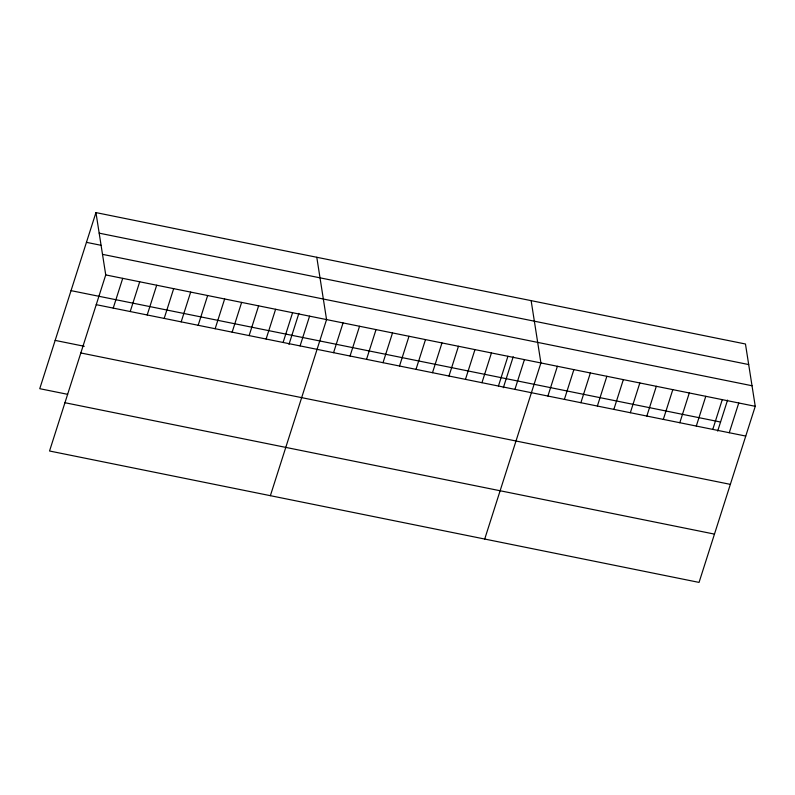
<?xml version="1.0" encoding="UTF-8"?>
<svg xmlns="http://www.w3.org/2000/svg" width="795" height="795" viewBox="0 0 795 795"><rect width="100%" height="100%" fill="white"/><g stroke="black" fill="none" stroke-linecap="round" stroke-linejoin="round"><path stroke-width="1.19" d="M95.947 212.593L105.735 274.911L49.538 451.003L699.053 582.407L755.25 406.315L745.462 343.997L95.947 212.593L39.75 388.685L67.654 394.33M113.228 308.102L122.718 278.349M130.211 311.541L139.711 281.788M147.194 314.979L156.695 285.226M164.187 318.417L173.678 288.655M181.171 321.856L190.671 292.093M198.164 325.284L207.654 295.531M215.147 328.723L224.647 298.97M232.14 332.161L241.63 302.408M249.123 335.599L258.623 305.837M266.106 339.038L275.607 309.275M283.099 342.466L292.59 312.713M288.992 344.364L298.88 313.369M300.083 345.904L309.583 316.152M270.37 495.683L326.566 319.59L316.788 257.272M333.562 352.682L343.052 322.919M350.048 356.011L359.549 326.258M366.535 359.35L376.035 329.597M383.021 362.689L392.521 332.926M399.507 366.018L409.008 336.265M416.004 369.357L425.494 339.604M432.49 372.696L441.98 342.933M448.976 376.025L458.467 346.272M465.463 379.364L474.963 349.611M481.949 382.703L491.449 352.94M498.435 386.032L507.935 356.279M503.334 387.722L513.222 356.726M514.921 389.371L524.422 359.618M484.712 539.05L540.908 362.947L531.13 300.629M547.904 396.039L557.394 366.286M564.39 399.378L573.881 369.615M580.877 402.707L590.377 372.954M597.363 406.046L606.863 376.293M613.849 409.385L623.35 379.622M630.336 412.714L639.836 382.961M646.832 416.053L656.322 386.3M663.318 419.392L672.808 389.63M679.805 422.721L689.295 392.969M696.291 426.06L705.791 396.308M712.777 429.399L722.277 399.637M717.666 431.089L727.564 400.094M729.263 432.728L738.764 402.976M99.176 233.154L748.691 364.557M86.456 242.346L101.015 245.297M102.505 254.35L752.02 385.744M105.735 274.911L755.25 406.315M71.043 290.642L720.558 422.036M96.235 304.664L745.75 436.067M55.163 340.399L84.28 346.292M80.822 352.96L730.337 484.364M64.942 402.717L714.466 534.111"/></g></svg>
